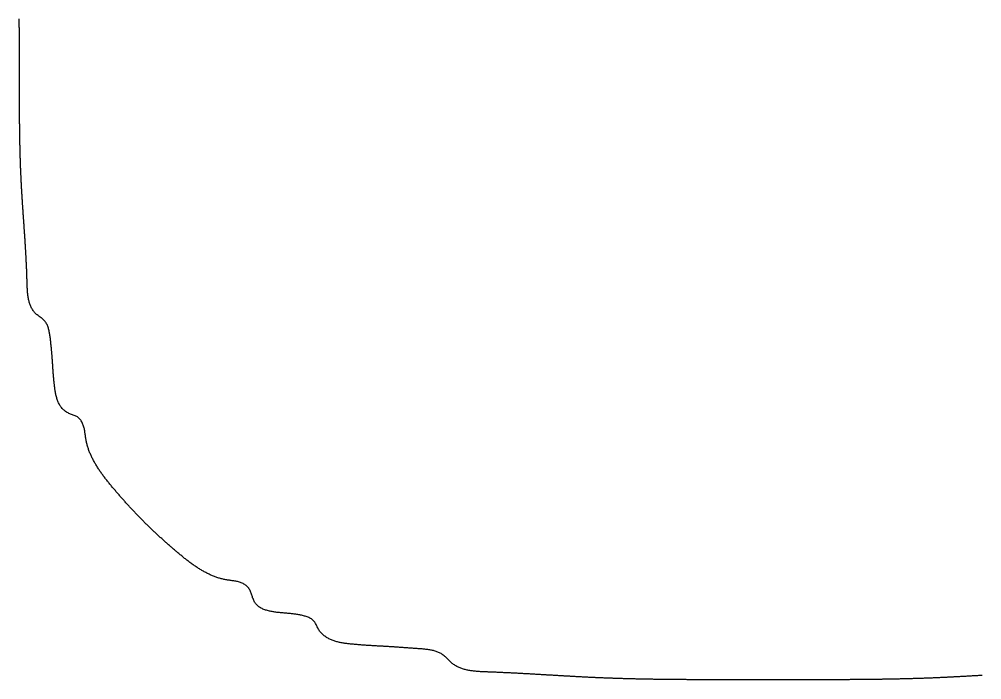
# Model space of a CAD drawing. Extents: x 40 to 225, y 4 to 261.
# Drawn here: x 41.21 to 61.63, y 86.43 to 100.44 of the extents above; entities that cross this region are included whole.
import ezdxf

# ---------------------------------------------------------------- set-up
doc = ezdxf.new("R2010")
doc.units = 0
doc.layers.get('0').update_dxf_attribs({"linetype": 'CONTINUOUS'})

msp = doc.modelspace()

# ---------------------------------------------------------------- linework, layer by layer
at = {"color": 7}
msp.add_polyline3d([(61.6335, 86.5221, 0), (61.6142, 86.5209, 0), (61.5948, 86.5198, 0), (61.5755, 86.5187, 0), (61.5562, 86.5175, 0), (61.5369, 86.5164, 0), (61.5176, 86.5153, 0), (61.4983, 86.5141, 0), (61.479, 86.513, 0), (61.4598, 86.5119, 0), (61.4405, 86.5108, 0), (61.4213, 86.5096, 0), (61.402, 86.5085, 0), (61.3828, 86.5074, 0), (61.3635, 86.5063, 0), (61.3443, 86.5052, 0), (61.3251, 86.5041, 0), (61.3059, 86.503, 0), (61.2866, 86.5019, 0), (61.2674, 86.5009, 0), (61.2482, 86.4998, 0), (61.229, 86.4987, 0), (61.2098, 86.4976, 0), (61.1906, 86.4966, 0), (61.1714, 86.4955, 0), (61.1522, 86.4945, 0), (61.133, 86.4934, 0), (61.1138, 86.4924, 0), (61.0946, 86.4914, 0), (61.0754, 86.4904, 0), (61.0562, 86.4893, 0), (61.037, 86.4883, 0), (61.0178, 86.4873, 0), (60.9986, 86.4864, 0), (60.9794, 86.4854, 0), (60.9602, 86.4844, 0), (60.941, 86.4834, 0), (60.9218, 86.4825, 0), (60.9026, 86.4815, 0), (60.8834, 86.4806, 0), (60.8642, 86.4797, 0), (60.8449, 86.4787, 0), (60.8257, 86.4778, 0), (60.8065, 86.4769, 0), (60.7873, 86.476, 0), (60.768, 86.4751, 0), (60.7488, 86.4743, 0), (60.7295, 86.4734, 0), (60.7102, 86.4726, 0), (60.691, 86.4717, 0), (60.6717, 86.4709, 0), (60.6524, 86.4701, 0), (60.6331, 86.4693, 0), (60.6138, 86.4685, 0), (60.5945, 86.4677, 0), (60.5752, 86.4669, 0), (60.5559, 86.4661, 0), (60.5366, 86.4654, 0), (60.5173, 86.4646, 0), (60.4979, 86.4639, 0), (60.4786, 86.4632, 0), (60.4592, 86.4625, 0), (60.4399, 86.4618, 0), (60.4205, 86.4611, 0), (60.4012, 86.4604, 0), (60.3818, 86.4597, 0), (60.3624, 86.459, 0), (60.343, 86.4584, 0), (60.3236, 86.4577, 0), (60.3042, 86.4571, 0), (60.2848, 86.4565, 0), (60.2654, 86.4559, 0), (60.246, 86.4553, 0), (60.2266, 86.4547, 0), (60.2071, 86.4541, 0), (60.1877, 86.4535, 0), (60.1683, 86.4529, 0), (60.1488, 86.4524, 0), (60.1294, 86.4518, 0), (60.1099, 86.4513, 0), (60.0904, 86.4507, 0), (60.071, 86.4502, 0), (60.0515, 86.4497, 0), (60.032, 86.4492, 0), (60.0125, 86.4487, 0), (59.993, 86.4482, 0), (59.9735, 86.4477, 0), (59.954, 86.4472, 0), (59.9345, 86.4468, 0), (59.915, 86.4463, 0), (59.8955, 86.4458, 0), (59.8759, 86.4454, 0), (59.8564, 86.445, 0), (59.8369, 86.4445, 0), (59.8173, 86.4441, 0), (59.7978, 86.4437, 0), (59.7782, 86.4433, 0), (59.7587, 86.4429, 0), (59.7391, 86.4425, 0), (59.7195, 86.4421, 0), (59.7, 86.4418, 0), (59.6804, 86.4414, 0), (59.6608, 86.441, 0), (59.6412, 86.4407, 0), (59.6216, 86.4404, 0), (59.602, 86.44, 0), (59.5824, 86.4397, 0), (59.5628, 86.4394, 0), (59.5432, 86.439, 0), (59.5236, 86.4387, 0), (59.504, 86.4384, 0), (59.4843, 86.4381, 0), (59.4647, 86.4378, 0), (59.4451, 86.4376, 0), (59.4254, 86.4373, 0), (59.4058, 86.437, 0), (59.3861, 86.4367, 0), (59.3665, 86.4365, 0), (59.3468, 86.4362, 0), (59.3271, 86.436, 0), (59.3075, 86.4358, 0), (59.2878, 86.4355, 0), (59.2681, 86.4353, 0), (59.2485, 86.4351, 0), (59.2288, 86.4349, 0), (59.2091, 86.4346, 0), (59.1894, 86.4344, 0), (59.1697, 86.4342, 0), (59.15, 86.434, 0), (59.1303, 86.4339, 0), (59.1106, 86.4337, 0), (59.0909, 86.4335, 0), (59.0712, 86.4333, 0), (59.0514, 86.4332, 0), (59.0317, 86.433, 0), (59.012, 86.4328, 0), (58.9923, 86.4327, 0), (58.9725, 86.4325, 0), (58.9528, 86.4324, 0), (58.933, 86.4323, 0), (58.9133, 86.4321, 0), (58.8935, 86.432, 0), (58.8738, 86.4319, 0), (58.854, 86.4317, 0), (58.8343, 86.4316, 0), (58.8145, 86.4315, 0), (58.7948, 86.4314, 0), (58.775, 86.4313, 0), (58.7552, 86.4312, 0), (58.7354, 86.4311, 0), (58.7157, 86.431, 0), (58.6959, 86.4309, 0), (58.6761, 86.4309, 0), (58.6563, 86.4308, 0), (58.6365, 86.4307, 0), (58.6167, 86.4306, 0), (58.5969, 86.4306, 0), (58.5771, 86.4305, 0), (58.5573, 86.4304, 0), (58.5375, 86.4304, 0), (58.5177, 86.4303, 0), (58.4979, 86.4303, 0), (58.4781, 86.4302, 0), (58.4583, 86.4302, 0), (58.4385, 86.4301, 0), (58.4186, 86.4301, 0), (58.3988, 86.4301, 0), (58.379, 86.43, 0), (58.3592, 86.43, 0), (58.3393, 86.43, 0), (58.3195, 86.4299, 0), (58.2997, 86.4299, 0), (58.2798, 86.4299, 0), (58.26, 86.4299, 0), (58.2401, 86.4299, 0), (58.2203, 86.4299, 0), (58.2004, 86.4298, 0), (58.1806, 86.4298, 0), (58.1607, 86.4298, 0), (58.1409, 86.4298, 0), (58.121, 86.4298, 0), (58.1012, 86.4298, 0), (58.0813, 86.4298, 0), (58.0615, 86.4298, 0), (58.0416, 86.4298, 0), (58.0217, 86.4298, 0), (58.0019, 86.4298, 0), (57.982, 86.4298, 0), (57.9621, 86.4299, 0), (57.9422, 86.4299, 0), (57.9224, 86.4299, 0), (57.9025, 86.4299, 0), (57.8826, 86.4299, 0), (57.8627, 86.4299, 0), (57.8429, 86.4299, 0), (57.823, 86.43, 0), (57.8031, 86.43, 0), (57.7832, 86.43, 0), (57.7633, 86.43, 0), (57.7434, 86.43, 0), (57.7236, 86.43, 0), (57.7037, 86.4301, 0), (57.6838, 86.4301, 0), (57.6639, 86.4301, 0), (57.644, 86.4301, 0), (57.6241, 86.4302, 0), (57.6042, 86.4302, 0), (57.5843, 86.4302, 0), (57.5644, 86.4302, 0), (57.5445, 86.4302, 0), (57.5246, 86.4303, 0), (57.5047, 86.4303, 0), (57.4848, 86.4303, 0), (57.4649, 86.4303, 0), (57.445, 86.4303, 0), (57.4251, 86.4304, 0), (57.4052, 86.4304, 0), (57.3853, 86.4304, 0), (57.3654, 86.4304, 0), (57.3455, 86.4304, 0), (57.3256, 86.4305, 0), (57.3057, 86.4305, 0), (57.2858, 86.4305, 0), (57.2659, 86.4305, 0), (57.246, 86.4305, 0), (57.2261, 86.4305, 0), (57.2062, 86.4305, 0), (57.1863, 86.4305, 0), (57.1664, 86.4305, 0), (57.1464, 86.4305, 0), (57.1265, 86.4306, 0), (57.1066, 86.4306, 0), (57.0867, 86.4306, 0), (57.0668, 86.4306, 0), (57.0469, 86.4306, 0), (57.027, 86.4305, 0), (57.0071, 86.4305, 0), (56.9872, 86.4305, 0), (56.9673, 86.4305, 0), (56.9474, 86.4305, 0), (56.9275, 86.4305, 0), (56.9076, 86.4305, 0), (56.8877, 86.4305, 0), (56.8677, 86.4305, 0), (56.8478, 86.4304, 0), (56.8279, 86.4304, 0), (56.808, 86.4304, 0), (56.7881, 86.4304, 0), (56.7682, 86.4304, 0), (56.7483, 86.4304, 0), (56.7284, 86.4303, 0), (56.7085, 86.4303, 0), (56.6886, 86.4303, 0), (56.6687, 86.4303, 0), (56.6488, 86.4303, 0), (56.6289, 86.4302, 0), (56.609, 86.4302, 0), (56.5891, 86.4302, 0), (56.5692, 86.4302, 0), (56.5493, 86.4301, 0), (56.5295, 86.4301, 0), (56.5096, 86.4301, 0), (56.4897, 86.4301, 0), (56.4698, 86.4301, 0), (56.4499, 86.43, 0), (56.43, 86.43, 0), (56.4101, 86.43, 0), (56.3902, 86.43, 0), (56.3704, 86.43, 0), (56.3505, 86.4299, 0), (56.3306, 86.4299, 0), (56.3107, 86.4299, 0), (56.2908, 86.4299, 0), (56.271, 86.4299, 0), (56.2511, 86.4299, 0), (56.2312, 86.4299, 0), (56.2113, 86.4298, 0), (56.1915, 86.4298, 0), (56.1716, 86.4298, 0), (56.1517, 86.4298, 0), (56.1319, 86.4298, 0), (56.112, 86.4298, 0), (56.0921, 86.4298, 0), (56.0723, 86.4298, 0), (56.0524, 86.4298, 0), (56.0326, 86.4298, 0), (56.0127, 86.4298, 0), (55.9929, 86.4298, 0), (55.973, 86.4298, 0), (55.9532, 86.4299, 0), (55.9333, 86.4299, 0), (55.9135, 86.4299, 0), (55.8937, 86.4299, 0), (55.8738, 86.4299, 0), (55.854, 86.43, 0), (55.8341, 86.43, 0), (55.8143, 86.43, 0), (55.7945, 86.43, 0), (55.7747, 86.4301, 0), (55.7548, 86.4301, 0), (55.735, 86.4302, 0), (55.7152, 86.4302, 0), (55.6954, 86.4302, 0), (55.6756, 86.4303, 0), (55.6558, 86.4303, 0), (55.636, 86.4304, 0), (55.6162, 86.4305, 0), (55.5964, 86.4305, 0), (55.5766, 86.4306, 0), (55.5568, 86.4307, 0), (55.537, 86.4307, 0), (55.5172, 86.4308, 0), (55.4974, 86.4309, 0), (55.4776, 86.431, 0), (55.4578, 86.4311, 0), (55.438, 86.4311, 0), (55.4183, 86.4312, 0), (55.3985, 86.4313, 0), (55.3787, 86.4314, 0), (55.359, 86.4316, 0), (55.3392, 86.4317, 0), (55.3195, 86.4318, 0), (55.2997, 86.4319, 0), (55.2799, 86.432, 0), (55.2602, 86.4322, 0), (55.2405, 86.4323, 0), (55.2207, 86.4324, 0), (55.201, 86.4326, 0), (55.1812, 86.4327, 0), (55.1615, 86.4329, 0), (55.1418, 86.433, 0), (55.1221, 86.4332, 0), (55.1023, 86.4334, 0), (55.0826, 86.4335, 0), (55.0629, 86.4337, 0), (55.0432, 86.4339, 0), (55.0235, 86.4341, 0), (55.0038, 86.4343, 0), (54.9841, 86.4345, 0), (54.9644, 86.4347, 0), (54.9447, 86.4349, 0), (54.9251, 86.4351, 0), (54.9054, 86.4354, 0), (54.8857, 86.4356, 0), (54.866, 86.4358, 0), (54.8464, 86.4361, 0), (54.8267, 86.4363, 0), (54.8071, 86.4366, 0), (54.7874, 86.4368, 0), (54.7678, 86.4371, 0), (54.7481, 86.4374, 0), (54.7285, 86.4376, 0), (54.7088, 86.4379, 0), (54.6892, 86.4382, 0), (54.6696, 86.4385, 0), (54.65, 86.4388, 0), (54.6303, 86.4391, 0), (54.6107, 86.4395, 0), (54.5911, 86.4398, 0), (54.5715, 86.4401, 0), (54.5519, 86.4405, 0), (54.5323, 86.4408, 0), (54.5127, 86.4412, 0), (54.4932, 86.4415, 0), (54.4736, 86.4419, 0), (54.454, 86.4423, 0), (54.4344, 86.4426, 0), (54.4149, 86.443, 0), (54.3953, 86.4434, 0), (54.3758, 86.4438, 0), (54.3562, 86.4443, 0), (54.3367, 86.4447, 0), (54.3172, 86.4451, 0), (54.2976, 86.4455, 0), (54.2781, 86.446, 0), (54.2586, 86.4464, 0), (54.2391, 86.4469, 0), (54.2196, 86.4474, 0), (54.2, 86.4478, 0), (54.1806, 86.4483, 0), (54.1611, 86.4488, 0), (54.1416, 86.4493, 0), (54.1221, 86.4498, 0), (54.1026, 86.4504, 0), (54.0831, 86.4509, 0), (54.0637, 86.4514, 0), (54.0442, 86.452, 0), (54.0248, 86.4525, 0), (54.0053, 86.4531, 0), (53.9859, 86.4537, 0), (53.9665, 86.4543, 0), (53.947, 86.4548, 0), (53.9276, 86.4554, 0), (53.9082, 86.4561, 0), (53.8888, 86.4567, 0), (53.8694, 86.4573, 0), (53.85, 86.4579, 0), (53.8306, 86.4586, 0), (53.8112, 86.4592, 0), (53.7918, 86.4599, 0), (53.7725, 86.4606, 0), (53.7531, 86.4613, 0), (53.7337, 86.462, 0), (53.7144, 86.4627, 0), (53.695, 86.4634, 0), (53.6757, 86.4641, 0), (53.6564, 86.4649, 0), (53.637, 86.4656, 0), (53.6177, 86.4664, 0), (53.5984, 86.4671, 0), (53.5791, 86.4679, 0), (53.5598, 86.4687, 0), (53.5405, 86.4695, 0), (53.5212, 86.4703, 0), (53.5019, 86.4711, 0), (53.4827, 86.472, 0), (53.4634, 86.4728, 0), (53.4441, 86.4737, 0), (53.4249, 86.4745, 0), (53.4056, 86.4754, 0), (53.3864, 86.4763, 0), (53.3672, 86.4772, 0), (53.3479, 86.4781, 0), (53.3287, 86.479, 0), (53.3095, 86.4799, 0), (53.2903, 86.4809, 0), (53.2711, 86.4818, 0), (53.2519, 86.4828, 0), (53.2327, 86.4837, 0), (53.2134, 86.4847, 0), (53.1942, 86.4857, 0), (53.175, 86.4867, 0), (53.1559, 86.4877, 0), (53.1367, 86.4887, 0), (53.1175, 86.4897, 0), (53.0983, 86.4907, 0), (53.0791, 86.4917, 0), (53.0599, 86.4927, 0), (53.0407, 86.4938, 0), (53.0215, 86.4948, 0), (53.0023, 86.4959, 0), (52.9831, 86.4969, 0), (52.9639, 86.498, 0), (52.9447, 86.499, 0), (52.9255, 86.5001, 0), (52.9062, 86.5012, 0), (52.887, 86.5023, 0), (52.8678, 86.5034, 0), (52.8486, 86.5045, 0), (52.8294, 86.5056, 0), (52.8101, 86.5067, 0), (52.7909, 86.5078, 0), (52.7716, 86.5089, 0), (52.7524, 86.51, 0), (52.7331, 86.5111, 0), (52.7139, 86.5122, 0), (52.6946, 86.5133, 0), (52.6753, 86.5145, 0), (52.656, 86.5156, 0), (52.6367, 86.5167, 0), (52.6174, 86.5179, 0), (52.5981, 86.519, 0), (52.5788, 86.5201, 0), (52.5595, 86.5213, 0), (52.5401, 86.5224, 0), (52.5208, 86.5236, 0), (52.5014, 86.5247, 0), (52.4821, 86.5259, 0), (52.4627, 86.527, 0), (52.4433, 86.5281, 0), (52.4239, 86.5293, 0), (52.4044, 86.5304, 0), (52.385, 86.5316, 0), (52.3656, 86.5327, 0), (52.3461, 86.5339, 0), (52.3266, 86.535, 0), (52.3071, 86.5362, 0), (52.2876, 86.5373, 0), (52.2681, 86.5385, 0), (52.2486, 86.5396, 0), (52.229, 86.5407, 0), (52.2095, 86.5419, 0), (52.1899, 86.543, 0), (52.1703, 86.5442, 0), (52.1507, 86.5453, 0), (52.131, 86.5464, 0), (52.1114, 86.5475, 0), (52.0917, 86.5487, 0), (52.072, 86.5498, 0), (52.0523, 86.5509, 0), (52.0326, 86.552, 0), (52.0128, 86.5531, 0), (51.9931, 86.5542, 0), (51.9733, 86.5553, 0), (51.9535, 86.5564, 0), (51.9336, 86.5575, 0), (51.9138, 86.5586, 0), (51.8939, 86.5597, 0), (51.874, 86.5608, 0), (51.8541, 86.5618, 0), (51.8341, 86.5629, 0), (51.8142, 86.564, 0), (51.7942, 86.565, 0), (51.7742, 86.5661, 0), (51.7541, 86.5671, 0), (51.7341, 86.5681, 0), (51.714, 86.5692, 0), (51.6939, 86.5702, 0), (51.6737, 86.5712, 0), (51.6536, 86.5722, 0), (51.6334, 86.5732, 0), (51.6132, 86.5742, 0), (51.5929, 86.5752, 0), (51.5727, 86.5762, 0), (51.5524, 86.5771, 0), (51.532, 86.5781, 0), (51.5117, 86.5791, 0), (51.4913, 86.58, 0), (51.4709, 86.5809, 0), (51.4504, 86.5819, 0), (51.4299, 86.5828, 0), (51.4094, 86.5837, 0), (51.3889, 86.5846, 0), (51.3683, 86.5855, 0), (51.3477, 86.5863, 0), (51.3271, 86.5872, 0), (51.3064, 86.588, 0), (51.2857, 86.5889, 0), (51.265, 86.5897, 0), (51.2442, 86.5905, 0), (51.2234, 86.5914, 0), (51.2026, 86.5921, 0), (51.1817, 86.5929, 0), (51.1608, 86.5937, 0), (51.1399, 86.5945, 0), (51.119, 86.5953, 0), (51.098, 86.5961, 0), (51.0771, 86.597, 0), (51.0561, 86.5979, 0), (51.0352, 86.5989, 0), (51.0143, 86.6, 0), (50.9934, 86.6012, 0), (50.9726, 86.6025, 0), (50.9518, 86.604, 0), (50.9311, 86.6056, 0), (50.9105, 86.6073, 0), (50.8899, 86.6092, 0), (50.8694, 86.6113, 0), (50.849, 86.6136, 0), (50.8287, 86.6162, 0), (50.8086, 86.6189, 0), (50.7885, 86.6219, 0), (50.7686, 86.6251, 0), (50.7488, 86.6286, 0), (50.7291, 86.6324, 0), (50.7096, 86.6365, 0), (50.6903, 86.6409, 0), (50.6711, 86.6457, 0), (50.6522, 86.6507, 0), (50.6334, 86.6562, 0), (50.6147, 86.662, 0), (50.5963, 86.6681, 0), (50.5782, 86.6747, 0), (50.5602, 86.6817, 0), (50.5424, 86.6891, 0), (50.5249, 86.697, 0), (50.5077, 86.7053, 0), (50.4907, 86.714, 0), (50.474, 86.7233, 0), (50.4575, 86.733, 0), (50.4413, 86.7433, 0), (50.4254, 86.754, 0), (50.4098, 86.7653, 0), (50.3945, 86.7772, 0), (50.3795, 86.7896, 0), (50.3649, 86.8026, 0), (50.3504, 86.8159, 0), (50.3361, 86.8296, 0), (50.322, 86.8435, 0), (50.3079, 86.8576, 0), (50.2938, 86.8717, 0), (50.2797, 86.8857, 0), (50.2655, 86.8995, 0), (50.2511, 86.9131, 0), (50.2366, 86.9264, 0), (50.2217, 86.9391, 0), (50.2066, 86.9513, 0), (50.191, 86.9629, 0), (50.1751, 86.9737, 0), (50.1587, 86.9839, 0), (50.142, 86.9933, 0), (50.1249, 87.0021, 0), (50.1075, 87.0103, 0), (50.0897, 87.0179, 0), (50.0716, 87.0249, 0), (50.0533, 87.0314, 0), (50.0346, 87.0374, 0), (50.0157, 87.0428, 0), (49.9966, 87.0479, 0), (49.9773, 87.0525, 0), (49.9577, 87.0567, 0), (49.938, 87.0605, 0), (49.9182, 87.0639, 0), (49.8981, 87.0671, 0), (49.878, 87.07, 0), (49.8577, 87.0726, 0), (49.8374, 87.0749, 0), (49.817, 87.0771, 0), (49.7965, 87.0791, 0), (49.7761, 87.0809, 0), (49.7556, 87.0826, 0), (49.7351, 87.0842, 0), (49.7146, 87.0857, 0), (49.6942, 87.0872, 0), (49.6738, 87.0887, 0), (49.6535, 87.0902, 0), (49.6332, 87.0916, 0), (49.6131, 87.0931, 0), (49.5929, 87.0945, 0), (49.5729, 87.096, 0), (49.5529, 87.0974, 0), (49.5329, 87.0989, 0), (49.513, 87.1003, 0), (49.4932, 87.1017, 0), (49.4733, 87.1031, 0), (49.4536, 87.1045, 0), (49.4338, 87.1059, 0), (49.4142, 87.1073, 0), (49.3945, 87.1087, 0), (49.3749, 87.1101, 0), (49.3553, 87.1114, 0), (49.3357, 87.1128, 0), (49.3162, 87.1141, 0), (49.2967, 87.1155, 0), (49.2772, 87.1168, 0), (49.2578, 87.1181, 0), (49.2383, 87.1194, 0), (49.2189, 87.1207, 0), (49.1995, 87.122, 0), (49.1801, 87.1233, 0), (49.1607, 87.1246, 0), (49.1414, 87.1258, 0), (49.122, 87.1271, 0), (49.1026, 87.1283, 0), (49.0833, 87.1295, 0), (49.0639, 87.1308, 0), (49.0445, 87.132, 0), (49.0252, 87.1331, 0), (49.0058, 87.1343, 0), (48.9864, 87.1355, 0), (48.967, 87.1366, 0), (48.9476, 87.1378, 0), (48.9281, 87.1389, 0), (48.9087, 87.14, 0), (48.8893, 87.1411, 0), (48.8698, 87.1422, 0), (48.8503, 87.1434, 0), (48.8308, 87.1445, 0), (48.8113, 87.1456, 0), (48.7918, 87.1467, 0), (48.7722, 87.1478, 0), (48.7527, 87.1489, 0), (48.7331, 87.15, 0), (48.7136, 87.1512, 0), (48.694, 87.1523, 0), (48.6744, 87.1535, 0), (48.6547, 87.1547, 0), (48.6351, 87.1559, 0), (48.6155, 87.1571, 0), (48.5958, 87.1584, 0), (48.5761, 87.1597, 0), (48.5564, 87.161, 0), (48.5367, 87.1623, 0), (48.517, 87.1637, 0), (48.4973, 87.1651, 0), (48.4776, 87.1665, 0), (48.4578, 87.1679, 0), (48.438, 87.1695, 0), (48.4182, 87.171, 0), (48.3984, 87.1726, 0), (48.3786, 87.1742, 0), (48.3588, 87.1759, 0), (48.339, 87.1776, 0), (48.3191, 87.1794, 0), (48.2992, 87.1812, 0), (48.2793, 87.1831, 0), (48.2594, 87.185, 0), (48.2395, 87.187, 0), (48.2196, 87.1891, 0), (48.1997, 87.1913, 0), (48.1798, 87.1935, 0), (48.1599, 87.196, 0), (48.1401, 87.1985, 0), (48.1203, 87.2013, 0), (48.1005, 87.2042, 0), (48.0808, 87.2073, 0), (48.0612, 87.2107, 0), (48.0416, 87.2143, 0), (48.0221, 87.2181, 0), (48.0027, 87.2222, 0), (47.9834, 87.2267, 0), (47.9642, 87.2314, 0), (47.9451, 87.2364, 0), (47.9262, 87.2418, 0), (47.9073, 87.2476, 0), (47.8887, 87.2537, 0), (47.8701, 87.2602, 0), (47.8517, 87.2672, 0), (47.8335, 87.2746, 0), (47.8155, 87.2824, 0), (47.7976, 87.2907, 0), (47.7799, 87.2995, 0), (47.7625, 87.3088, 0), (47.7452, 87.3186, 0), (47.7282, 87.329, 0), (47.7115, 87.3398, 0), (47.6951, 87.3513, 0), (47.6791, 87.3632, 0), (47.6635, 87.3757, 0), (47.6485, 87.3888, 0), (47.6339, 87.4024, 0), (47.62, 87.4166, 0), (47.6066, 87.4313, 0), (47.594, 87.4467, 0), (47.5821, 87.4625, 0), (47.5709, 87.479, 0), (47.5606, 87.4961, 0), (47.551, 87.5136, 0), (47.542, 87.5316, 0), (47.5334, 87.5497, 0), (47.5249, 87.5679, 0), (47.5164, 87.5859, 0), (47.5076, 87.6037, 0), (47.4985, 87.621, 0), (47.4886, 87.6377, 0), (47.478, 87.6537, 0), (47.4663, 87.6687, 0), (47.4535, 87.6827, 0), (47.4396, 87.6957, 0), (47.4246, 87.7078, 0), (47.4088, 87.7189, 0), (47.3921, 87.7292, 0), (47.3747, 87.7387, 0), (47.3566, 87.7475, 0), (47.338, 87.7556, 0), (47.3189, 87.763, 0), (47.2994, 87.7698, 0), (47.2796, 87.7761, 0), (47.2597, 87.7819, 0), (47.2396, 87.7872, 0), (47.2195, 87.7922, 0), (47.1995, 87.7968, 0), (47.1796, 87.8011, 0), (47.1597, 87.805, 0), (47.14, 87.8088, 0), (47.1203, 87.8122, 0), (47.1007, 87.8154, 0), (47.0811, 87.8184, 0), (47.0616, 87.8211, 0), (47.0421, 87.8237, 0), (47.0227, 87.8261, 0), (47.0033, 87.8283, 0), (46.9839, 87.8304, 0), (46.9646, 87.8324, 0), (46.9453, 87.8342, 0), (46.926, 87.836, 0), (46.9067, 87.8377, 0), (46.8874, 87.8393, 0), (46.8681, 87.8409, 0), (46.8487, 87.8425, 0), (46.8294, 87.8441, 0), (46.81, 87.8457, 0), (46.7906, 87.8474, 0), (46.7712, 87.8491, 0), (46.7518, 87.8509, 0), (46.7323, 87.8528, 0), (46.7129, 87.8549, 0), (46.6934, 87.8571, 0), (46.6739, 87.8594, 0), (46.6544, 87.862, 0), (46.6348, 87.8647, 0), (46.6152, 87.8677, 0), (46.5956, 87.871, 0), (46.576, 87.8745, 0), (46.5564, 87.8783, 0), (46.5367, 87.8824, 0), (46.517, 87.8868, 0), (46.4973, 87.8916, 0), (46.4776, 87.8968, 0), (46.4579, 87.9024, 0), (46.4384, 87.9085, 0), (46.419, 87.9151, 0), (46.4, 87.9222, 0), (46.3812, 87.9298, 0), (46.3629, 87.9381, 0), (46.345, 87.947, 0), (46.3276, 87.9566, 0), (46.3109, 87.9669, 0), (46.2948, 87.9779, 0), (46.2794, 87.9898, 0), (46.2648, 88.0024, 0), (46.2511, 88.0159, 0), (46.2383, 88.0304, 0), (46.2264, 88.0456, 0), (46.2153, 88.0616, 0), (46.205, 88.0783, 0), (46.1953, 88.0955, 0), (46.1864, 88.1133, 0), (46.178, 88.1315, 0), (46.1701, 88.1501, 0), (46.1628, 88.169, 0), (46.1559, 88.1881, 0), (46.1493, 88.2074, 0), (46.143, 88.2266, 0), (46.1367, 88.2458, 0), (46.1304, 88.2649, 0), (46.1238, 88.2837, 0), (46.1167, 88.3022, 0), (46.1091, 88.3202, 0), (46.1006, 88.3376, 0), (46.0912, 88.3544, 0), (46.0807, 88.3705, 0), (46.069, 88.3857, 0), (46.056, 88.4001, 0), (46.0419, 88.4137, 0), (46.0269, 88.4264, 0), (46.0109, 88.4383, 0), (45.9941, 88.4494, 0), (45.9767, 88.4597, 0), (45.9587, 88.4692, 0), (45.9402, 88.4779, 0), (45.9214, 88.4859, 0), (45.9023, 88.4931, 0), (45.883, 88.4996, 0), (45.8637, 88.5053, 0), (45.8443, 88.5104, 0), (45.8249, 88.5149, 0), (45.8055, 88.5189, 0), (45.786, 88.5225, 0), (45.7665, 88.5257, 0), (45.7471, 88.5286, 0), (45.7276, 88.5313, 0), (45.7082, 88.5339, 0), (45.6887, 88.5364, 0), (45.6694, 88.539, 0), (45.65, 88.5416, 0), (45.6308, 88.5444, 0), (45.6115, 88.5474, 0), (45.5924, 88.5508, 0), (45.5733, 88.5544, 0), (45.5544, 88.5583, 0), (45.5354, 88.5626, 0), (45.5166, 88.5671, 0), (45.4978, 88.5719, 0), (45.4791, 88.577, 0), (45.4605, 88.5823, 0), (45.442, 88.5879, 0), (45.4235, 88.5938, 0), (45.4051, 88.6, 0), (45.3867, 88.6064, 0), (45.3684, 88.6131, 0), (45.3502, 88.62, 0), (45.3321, 88.6271, 0), (45.314, 88.6345, 0), (45.296, 88.6421, 0), (45.2781, 88.65, 0), (45.2602, 88.658, 0), (45.2424, 88.6663, 0), (45.2247, 88.6748, 0), (45.207, 88.6835, 0), (45.1894, 88.6924, 0), (45.1719, 88.7015, 0), (45.1544, 88.7108, 0), (45.137, 88.7203, 0), (45.1196, 88.73, 0), (45.1023, 88.7399, 0), (45.0851, 88.7499, 0), (45.0679, 88.7601, 0), (45.0508, 88.7704, 0), (45.0338, 88.781, 0), (45.0168, 88.7916, 0), (44.9999, 88.8025, 0), (44.983, 88.8134, 0), (44.9662, 88.8245, 0), (44.9494, 88.8358, 0), (44.9327, 88.8472, 0), (44.9161, 88.8587, 0), (44.8995, 88.8703, 0), (44.883, 88.882, 0), (44.8665, 88.8939, 0), (44.8501, 88.9059, 0), (44.8338, 88.9179, 0), (44.8174, 88.9301, 0), (44.8012, 88.9423, 0), (44.785, 88.9547, 0), (44.7688, 88.9671, 0), (44.7528, 88.9796, 0), (44.7367, 88.9922, 0), (44.7207, 89.0048, 0), (44.7048, 89.0175, 0), (44.6889, 89.0303, 0), (44.673, 89.0431, 0), (44.6572, 89.056, 0), (44.6415, 89.0689, 0), (44.6258, 89.0819, 0), (44.6102, 89.0949, 0), (44.5946, 89.1079, 0), (44.579, 89.1209, 0), (44.5635, 89.134, 0), (44.548, 89.1471, 0), (44.5326, 89.1602, 0), (44.5173, 89.1733, 0), (44.5019, 89.1864, 0), (44.4866, 89.1995, 0), (44.4714, 89.2126, 0), (44.4562, 89.2257, 0), (44.4411, 89.2388, 0), (44.426, 89.252, 0), (44.4109, 89.2651, 0), (44.3959, 89.2783, 0), (44.3809, 89.2914, 0), (44.3659, 89.3046, 0), (44.351, 89.3178, 0), (44.3362, 89.3309, 0), (44.3213, 89.3441, 0), (44.3066, 89.3573, 0), (44.2918, 89.3705, 0), (44.2771, 89.3838, 0), (44.2624, 89.397, 0), (44.2478, 89.4102, 0), (44.2332, 89.4235, 0), (44.2186, 89.4368, 0), (44.2041, 89.4501, 0), (44.1896, 89.4634, 0), (44.1752, 89.4767, 0), (44.1607, 89.49, 0), (44.1463, 89.5034, 0), (44.132, 89.5167, 0), (44.1177, 89.5301, 0), (44.1034, 89.5435, 0), (44.0891, 89.5569, 0), (44.0749, 89.5703, 0), (44.0607, 89.5838, 0), (44.0466, 89.5972, 0), (44.0324, 89.6107, 0), (44.0183, 89.6242, 0), (44.0043, 89.6377, 0), (43.9902, 89.6513, 0), (43.9762, 89.6648, 0), (43.9622, 89.6784, 0), (43.9483, 89.692, 0), (43.9343, 89.7057, 0), (43.9204, 89.7193, 0), (43.9066, 89.733, 0), (43.8927, 89.7467, 0), (43.8789, 89.7604, 0), (43.8651, 89.7741, 0), (43.8513, 89.7879, 0), (43.8376, 89.8017, 0), (43.8239, 89.8155, 0), (43.8102, 89.8294, 0), (43.7965, 89.8432, 0), (43.7828, 89.8571, 0), (43.7692, 89.8711, 0), (43.7556, 89.885, 0), (43.742, 89.899, 0), (43.7284, 89.913, 0), (43.7149, 89.927, 0), (43.7014, 89.9411, 0), (43.6879, 89.9552, 0), (43.6744, 89.9693, 0), (43.6609, 89.9835, 0), (43.6475, 89.9977, 0), (43.634, 90.0119, 0), (43.6206, 90.0262, 0), (43.6072, 90.0405, 0), (43.5939, 90.0548, 0), (43.5805, 90.0692, 0), (43.5671, 90.0835, 0), (43.5538, 90.098, 0), (43.5405, 90.1124, 0), (43.5272, 90.1269, 0), (43.5139, 90.1415, 0), (43.5006, 90.156, 0), (43.4874, 90.1706, 0), (43.4741, 90.1853, 0), (43.4609, 90.2, 0), (43.4477, 90.2147, 0), (43.4344, 90.2294, 0), (43.4212, 90.2442, 0), (43.4081, 90.2591, 0), (43.3949, 90.2739, 0), (43.3817, 90.2889, 0), (43.3685, 90.3038, 0), (43.3554, 90.3188, 0), (43.3422, 90.3338, 0), (43.3291, 90.3489, 0), (43.316, 90.3641, 0), (43.3029, 90.3792, 0), (43.2897, 90.3944, 0), (43.2766, 90.4097, 0), (43.2635, 90.425, 0), (43.2504, 90.4403, 0), (43.2373, 90.4557, 0), (43.2243, 90.4712, 0), (43.2112, 90.4866, 0), (43.1981, 90.5022, 0), (43.1851, 90.5178, 0), (43.1721, 90.5334, 0), (43.1591, 90.5491, 0), (43.1462, 90.5648, 0), (43.1333, 90.5805, 0), (43.1204, 90.5964, 0), (43.1076, 90.6122, 0), (43.0949, 90.6281, 0), (43.0822, 90.6441, 0), (43.0695, 90.6601, 0), (43.057, 90.6762, 0), (43.0445, 90.6923, 0), (43.0321, 90.7085, 0), (43.0198, 90.7247, 0), (43.0075, 90.741, 0), (42.9954, 90.7573, 0), (42.9834, 90.7737, 0), (42.9714, 90.7902, 0), (42.9596, 90.8067, 0), (42.9479, 90.8232, 0), (42.9363, 90.8398, 0), (42.9248, 90.8565, 0), (42.9134, 90.8732, 0), (42.9022, 90.89, 0), (42.8911, 90.9068, 0), (42.8802, 90.9237, 0), (42.8694, 90.9406, 0), (42.8587, 90.9576, 0), (42.8482, 90.9747, 0), (42.8379, 90.9918, 0), (42.8277, 91.009, 0), (42.8177, 91.0263, 0), (42.8079, 91.0436, 0), (42.7982, 91.0609, 0), (42.7888, 91.0783, 0), (42.7795, 91.0958, 0), (42.7704, 91.1134, 0), (42.7615, 91.131, 0), (42.7528, 91.1487, 0), (42.7444, 91.1664, 0), (42.7361, 91.1842, 0), (42.7281, 91.2021, 0), (42.7202, 91.22, 0), (42.7126, 91.238, 0), (42.7053, 91.2561, 0), (42.6981, 91.2742, 0), (42.6912, 91.2924, 0), (42.6846, 91.3106, 0), (42.6782, 91.329, 0), (42.6721, 91.3473, 0), (42.6662, 91.3658, 0), (42.6606, 91.3843, 0), (42.6552, 91.4029, 0), (42.6501, 91.4216, 0), (42.6454, 91.4403, 0), (42.6408, 91.4591, 0), (42.6366, 91.478, 0), (42.6327, 91.497, 0), (42.6291, 91.516, 0), (42.6257, 91.5351, 0), (42.6227, 91.5542, 0), (42.6199, 91.5734, 0), (42.6172, 91.5927, 0), (42.6147, 91.6121, 0), (42.6121, 91.6314, 0), (42.6095, 91.6508, 0), (42.6068, 91.6703, 0), (42.6038, 91.6897, 0), (42.6006, 91.7092, 0), (42.597, 91.7287, 0), (42.5929, 91.7482, 0), (42.5884, 91.7677, 0), (42.5833, 91.7871, 0), (42.5775, 91.8066, 0), (42.5711, 91.826, 0), (42.5639, 91.8452, 0), (42.5559, 91.8642, 0), (42.5472, 91.8828, 0), (42.5377, 91.9008, 0), (42.5273, 91.9183, 0), (42.5162, 91.935, 0), (42.5042, 91.9509, 0), (42.4913, 91.9657, 0), (42.4775, 91.9795, 0), (42.4629, 91.992, 0), (42.4473, 92.0032, 0), (42.4308, 92.0131, 0), (42.4136, 92.0218, 0), (42.3958, 92.0296, 0), (42.3774, 92.0367, 0), (42.3588, 92.0434, 0), (42.3399, 92.0499, 0), (42.3209, 92.0564, 0), (42.302, 92.0632, 0), (42.2834, 92.0706, 0), (42.265, 92.0787, 0), (42.2471, 92.0877, 0), (42.2297, 92.0975, 0), (42.2127, 92.1081, 0), (42.1963, 92.1195, 0), (42.1804, 92.1315, 0), (42.1651, 92.1443, 0), (42.1503, 92.1577, 0), (42.1362, 92.1717, 0), (42.1227, 92.1862, 0), (42.1099, 92.2013, 0), (42.0978, 92.2168, 0), (42.0864, 92.2328, 0), (42.0757, 92.2492, 0), (42.0657, 92.266, 0), (42.0563, 92.2832, 0), (42.0476, 92.3007, 0), (42.0394, 92.3185, 0), (42.0318, 92.3366, 0), (42.0247, 92.355, 0), (42.0182, 92.3737, 0), (42.012, 92.3925, 0), (42.0064, 92.4116, 0), (42.0011, 92.4309, 0), (41.9962, 92.4504, 0), (41.9917, 92.47, 0), (41.9875, 92.4897, 0), (41.9836, 92.5095, 0), (41.98, 92.5294, 0), (41.9765, 92.5493, 0), (41.9733, 92.5693, 0), (41.9703, 92.5892, 0), (41.9674, 92.6092, 0), (41.9646, 92.6291, 0), (41.962, 92.649, 0), (41.9595, 92.6689, 0), (41.9571, 92.6887, 0), (41.9548, 92.7085, 0), (41.9525, 92.7283, 0), (41.9504, 92.7481, 0), (41.9484, 92.7678, 0), (41.9465, 92.7875, 0), (41.9446, 92.8072, 0), (41.9428, 92.8269, 0), (41.9411, 92.8465, 0), (41.9395, 92.8661, 0), (41.9379, 92.8857, 0), (41.9363, 92.9053, 0), (41.9348, 92.9248, 0), (41.9334, 92.9444, 0), (41.9319, 92.9639, 0), (41.9306, 92.9834, 0), (41.9292, 93.0028, 0), (41.9279, 93.0223, 0), (41.9265, 93.0417, 0), (41.9252, 93.0611, 0), (41.9239, 93.0805, 0), (41.9226, 93.0998, 0), (41.9213, 93.1192, 0), (41.92, 93.1385, 0), (41.9186, 93.1578, 0), (41.9173, 93.1771, 0), (41.9159, 93.1964, 0), (41.9145, 93.2157, 0), (41.9131, 93.235, 0), (41.9117, 93.2543, 0), (41.9102, 93.2736, 0), (41.9087, 93.293, 0), (41.9072, 93.3123, 0), (41.9056, 93.3317, 0), (41.904, 93.351, 0), (41.9024, 93.3705, 0), (41.9007, 93.3899, 0), (41.899, 93.4094, 0), (41.8972, 93.4289, 0), (41.8954, 93.4485, 0), (41.8935, 93.4682, 0), (41.8916, 93.4878, 0), (41.8896, 93.5076, 0), (41.8876, 93.5274, 0), (41.8855, 93.5473, 0), (41.8834, 93.5672, 0), (41.8812, 93.5873, 0), (41.879, 93.6074, 0), (41.8766, 93.6276, 0), (41.8742, 93.6479, 0), (41.8718, 93.6683, 0), (41.8692, 93.6887, 0), (41.8666, 93.7092, 0), (41.8637, 93.7298, 0), (41.8607, 93.7503, 0), (41.8574, 93.7708, 0), (41.8539, 93.7911, 0), (41.85, 93.8113, 0), (41.8457, 93.8313, 0), (41.841, 93.8511, 0), (41.8358, 93.8707, 0), (41.8301, 93.8899, 0), (41.8238, 93.9088, 0), (41.817, 93.9273, 0), (41.8095, 93.9454, 0), (41.8013, 93.963, 0), (41.7924, 93.9802, 0), (41.7827, 93.9968, 0), (41.7722, 94.0128, 0), (41.7609, 94.0282, 0), (41.7486, 94.0429, 0), (41.7354, 94.057, 0), (41.7214, 94.0704, 0), (41.7066, 94.0833, 0), (41.6913, 94.0958, 0), (41.6756, 94.1079, 0), (41.6596, 94.1199, 0), (41.6435, 94.1317, 0), (41.6274, 94.1435, 0), (41.6115, 94.1555, 0), (41.5959, 94.1676, 0), (41.5808, 94.18, 0), (41.5662, 94.1929, 0), (41.5524, 94.2062, 0), (41.5394, 94.2201, 0), (41.527, 94.2344, 0), (41.5153, 94.2491, 0), (41.5043, 94.2643, 0), (41.4939, 94.28, 0), (41.4841, 94.296, 0), (41.4749, 94.3125, 0), (41.4663, 94.3293, 0), (41.4583, 94.3465, 0), (41.4508, 94.3641, 0), (41.4438, 94.382, 0), (41.4373, 94.4002, 0), (41.4313, 94.4188, 0), (41.4257, 94.4376, 0), (41.4206, 94.4567, 0), (41.4159, 94.4761, 0), (41.4116, 94.4958, 0), (41.4077, 94.5156, 0), (41.4041, 94.5357, 0), (41.4009, 94.556, 0), (41.398, 94.5765, 0), (41.3953, 94.5971, 0), (41.393, 94.618, 0), (41.3909, 94.6389, 0), (41.389, 94.66, 0), (41.3874, 94.6812, 0), (41.3859, 94.7025, 0), (41.3846, 94.7239, 0), (41.3835, 94.7454, 0), (41.3825, 94.7669, 0), (41.3816, 94.7885, 0), (41.3808, 94.8101, 0), (41.3801, 94.8317, 0), (41.3794, 94.8533, 0), (41.3788, 94.8748, 0), (41.3781, 94.8964, 0), (41.3775, 94.9179, 0), (41.3768, 94.9393, 0), (41.3761, 94.9607, 0), (41.3754, 94.982, 0), (41.3747, 95.0033, 0), (41.374, 95.0245, 0), (41.3732, 95.0456, 0), (41.3724, 95.0667, 0), (41.3716, 95.0877, 0), (41.3708, 95.1087, 0), (41.3699, 95.1297, 0), (41.369, 95.1506, 0), (41.3681, 95.1714, 0), (41.3672, 95.1922, 0), (41.3663, 95.2129, 0), (41.3654, 95.2336, 0), (41.3644, 95.2542, 0), (41.3634, 95.2748, 0), (41.3624, 95.2953, 0), (41.3614, 95.3158, 0), (41.3604, 95.3363, 0), (41.3594, 95.3567, 0), (41.3583, 95.3771, 0), (41.3572, 95.3974, 0), (41.3562, 95.4176, 0), (41.3551, 95.4379, 0), (41.3539, 95.4581, 0), (41.3528, 95.4782, 0), (41.3517, 95.4983, 0), (41.3505, 95.5184, 0), (41.3494, 95.5384, 0), (41.3482, 95.5584, 0), (41.347, 95.5784, 0), (41.3458, 95.5983, 0), (41.3446, 95.6182, 0), (41.3434, 95.638, 0), (41.3422, 95.6578, 0), (41.341, 95.6776, 0), (41.3397, 95.6974, 0), (41.3385, 95.7171, 0), (41.3372, 95.7368, 0), (41.3359, 95.7564, 0), (41.3347, 95.776, 0), (41.3334, 95.7956, 0), (41.3321, 95.8152, 0), (41.3308, 95.8347, 0), (41.3295, 95.8542, 0), (41.3282, 95.8737, 0), (41.3269, 95.8931, 0), (41.3256, 95.9126, 0), (41.3243, 95.932, 0), (41.3229, 95.9514, 0), (41.3216, 95.9707, 0), (41.3203, 95.99, 0), (41.319, 96.0094, 0), (41.3176, 96.0286, 0), (41.3163, 96.0479, 0), (41.315, 96.0672, 0), (41.3136, 96.0864, 0), (41.3123, 96.1056, 0), (41.3109, 96.1248, 0), (41.3096, 96.144, 0), (41.3082, 96.1631, 0), (41.3069, 96.1823, 0), (41.3056, 96.2014, 0), (41.3042, 96.2205, 0), (41.3029, 96.2396, 0), (41.3016, 96.2587, 0), (41.3002, 96.2777, 0), (41.2989, 96.2968, 0), (41.2976, 96.3159, 0), (41.2962, 96.3349, 0), (41.2949, 96.3539, 0), (41.2936, 96.3729, 0), (41.2923, 96.392, 0), (41.291, 96.411, 0), (41.2897, 96.43, 0), (41.2884, 96.449, 0), (41.2871, 96.4679, 0), (41.2858, 96.4869, 0), (41.2846, 96.5059, 0), (41.2833, 96.5249, 0), (41.282, 96.5438, 0), (41.2808, 96.5628, 0), (41.2795, 96.5818, 0), (41.2783, 96.6007, 0), (41.2771, 96.6197, 0), (41.2759, 96.6387, 0), (41.2747, 96.6576, 0), (41.2735, 96.6766, 0), (41.2723, 96.6956, 0), (41.2711, 96.7146, 0), (41.27, 96.7335, 0), (41.2688, 96.7525, 0), (41.2677, 96.7715, 0), (41.2665, 96.7905, 0), (41.2654, 96.8095, 0), (41.2643, 96.8285, 0), (41.2632, 96.8476, 0), (41.2622, 96.8666, 0), (41.2611, 96.8856, 0), (41.2601, 96.9047, 0), (41.259, 96.9237, 0), (41.258, 96.9428, 0), (41.257, 96.9619, 0), (41.2561, 96.981, 0), (41.2551, 97.0001, 0), (41.2542, 97.0192, 0), (41.2532, 97.0384, 0), (41.2523, 97.0575, 0), (41.2514, 97.0767, 0), (41.2505, 97.0958, 0), (41.2497, 97.115, 0), (41.2488, 97.1342, 0), (41.248, 97.1534, 0), (41.2471, 97.1727, 0), (41.2463, 97.1919, 0), (41.2455, 97.2111, 0), (41.2448, 97.2304, 0), (41.244, 97.2497, 0), (41.2433, 97.269, 0), (41.2425, 97.2882, 0), (41.2418, 97.3075, 0), (41.2411, 97.3269, 0), (41.2404, 97.3462, 0), (41.2397, 97.3655, 0), (41.239, 97.3849, 0), (41.2384, 97.4042, 0), (41.2378, 97.4236, 0), (41.2371, 97.443, 0), (41.2365, 97.4624, 0), (41.2359, 97.4818, 0), (41.2353, 97.5012, 0), (41.2347, 97.5206, 0), (41.2342, 97.54, 0), (41.2336, 97.5595, 0), (41.2331, 97.5789, 0), (41.2326, 97.5984, 0), (41.232, 97.6179, 0), (41.2315, 97.6373, 0), (41.231, 97.6568, 0), (41.2306, 97.6763, 0), (41.2301, 97.6958, 0), (41.2296, 97.7154, 0), (41.2292, 97.7349, 0), (41.2287, 97.7544, 0), (41.2283, 97.774, 0), (41.2279, 97.7935, 0), (41.2275, 97.8131, 0), (41.2271, 97.8326, 0), (41.2267, 97.8522, 0), (41.2263, 97.8718, 0), (41.226, 97.8914, 0), (41.2256, 97.911, 0), (41.2253, 97.9306, 0), (41.2249, 97.9502, 0), (41.2246, 97.9699, 0), (41.2243, 97.9895, 0), (41.224, 98.0091, 0), (41.2237, 98.0288, 0), (41.2234, 98.0484, 0), (41.2231, 98.0681, 0), (41.2228, 98.0878, 0), (41.2226, 98.1074, 0), (41.2223, 98.1271, 0), (41.2221, 98.1468, 0), (41.2218, 98.1665, 0), (41.2216, 98.1862, 0), (41.2214, 98.2059, 0), (41.2212, 98.2256, 0), (41.221, 98.2454, 0), (41.2208, 98.2651, 0), (41.2206, 98.2848, 0), (41.2204, 98.3046, 0), (41.2202, 98.3243, 0), (41.22, 98.3441, 0), (41.2199, 98.3638, 0), (41.2197, 98.3836, 0), (41.2195, 98.4034, 0), (41.2194, 98.4231, 0), (41.2192, 98.4429, 0), (41.2191, 98.4627, 0), (41.219, 98.4825, 0), (41.2189, 98.5023, 0), (41.2187, 98.5221, 0), (41.2186, 98.5419, 0), (41.2185, 98.5617, 0), (41.2184, 98.5815, 0), (41.2183, 98.6013, 0), (41.2182, 98.6211, 0), (41.2181, 98.641, 0), (41.2181, 98.6608, 0), (41.218, 98.6806, 0), (41.2179, 98.7005, 0), (41.2178, 98.7203, 0), (41.2178, 98.7402, 0), (41.2177, 98.76, 0), (41.2176, 98.7799, 0), (41.2176, 98.7997, 0), (41.2175, 98.8196, 0), (41.2175, 98.8394, 0), (41.2174, 98.8593, 0), (41.2174, 98.8792, 0), (41.2174, 98.899, 0), (41.2173, 98.9189, 0), (41.2173, 98.9388, 0), (41.2173, 98.9587, 0), (41.2172, 98.9785, 0), (41.2172, 98.9984, 0), (41.2172, 99.0183, 0), (41.2172, 99.0382, 0), (41.2171, 99.0581, 0), (41.2171, 99.078, 0), (41.2171, 99.0979, 0), (41.2171, 99.1178, 0), (41.2171, 99.1377, 0), (41.2171, 99.1575, 0), (41.2171, 99.1774, 0), (41.217, 99.1973, 0), (41.217, 99.2172, 0), (41.217, 99.2371, 0), (41.217, 99.257, 0), (41.217, 99.277, 0), (41.217, 99.2969, 0), (41.217, 99.3168, 0), (41.217, 99.3367, 0), (41.217, 99.3566, 0), (41.217, 99.3765, 0), (41.217, 99.3964, 0), (41.217, 99.4163, 0), (41.217, 99.4362, 0), (41.2169, 99.4561, 0), (41.2169, 99.476, 0), (41.2169, 99.4959, 0), (41.2169, 99.5158, 0), (41.2169, 99.5357, 0), (41.2169, 99.5556, 0), (41.2169, 99.5755, 0), (41.2168, 99.5954, 0), (41.2168, 99.6153, 0), (41.2168, 99.6352, 0), (41.2168, 99.6551, 0), (41.2167, 99.675, 0), (41.2167, 99.6949, 0), (41.2167, 99.7148, 0), (41.2166, 99.7347, 0), (41.2166, 99.7546, 0), (41.2166, 99.7745, 0), (41.2165, 99.7944, 0), (41.2165, 99.8142, 0), (41.2164, 99.8341, 0), (41.2164, 99.854, 0), (41.2163, 99.8739, 0), (41.2162, 99.8938, 0), (41.2162, 99.9136, 0), (41.2161, 99.9335, 0), (41.216, 99.9534, 0), (41.216, 99.9732, 0), (41.2159, 99.9931, 0), (41.2158, 100.013, 0), (41.2157, 100.033, 0), (41.2156, 100.053, 0), (41.2155, 100.073, 0), (41.2154, 100.092, 0), (41.2153, 100.112, 0), (41.2152, 100.132, 0), (41.215, 100.152, 0), (41.2149, 100.172, 0), (41.2148, 100.192, 0), (41.2146, 100.211, 0), (41.2145, 100.231, 0), (41.2143, 100.251, 0), (41.2142, 100.271, 0), (41.214, 100.291, 0), (41.2138, 100.31, 0), (41.2137, 100.33, 0), (41.2135, 100.35, 0), (41.2133, 100.37, 0), (41.2131, 100.39, 0), (41.2129, 100.409, 0), (41.2127, 100.429, 0), (41.2125, 100.449, 0)], dxfattribs=at)

doc.saveas('drawing.dxf')
